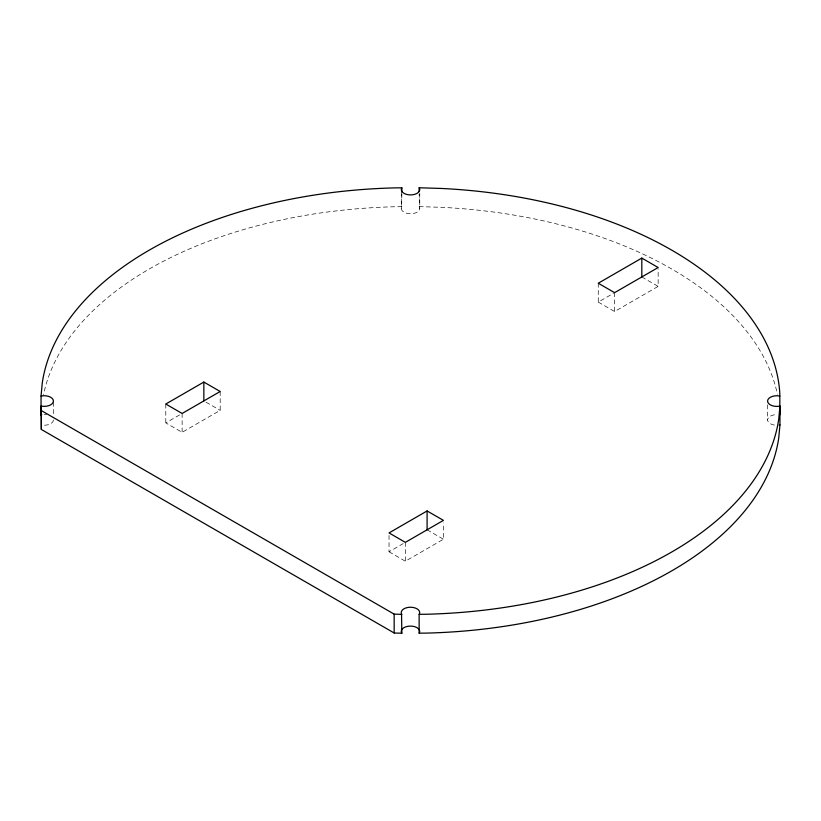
<?xml version="1.0" encoding="UTF-8"?>
<svg xmlns="http://www.w3.org/2000/svg" width="821" height="821" viewBox="0 0 821 821"><rect width="100%" height="100%" fill="white"/><g stroke="black" fill="none" stroke-linecap="round" stroke-linejoin="round"><path stroke-width="0.62" stroke-dasharray="4.11 3.08" d="M401.859 194.136L401.613 207.046A9.236 5.337 0 0 0 410.51 213.768A9.236 5.337 0 0 0 419.459 207.066L419.151 194.054M220.192 391.494L220.192 410.346L182.118 432.328L165.791 422.897L179.932 414.738M598.263 283.235L598.263 302.097L613.503 293.292M598.263 302.097L614.59 311.528L658.144 286.385L658.144 268.775M389.031 535.436L389.031 551.784L403.173 543.615M389.031 551.784L405.358 561.215L443.432 539.233L443.432 522.895M401.859 206.707L395.414 206.738A369.563 213.368 0 0 0 43.554 394.583M419.151 206.625L441.811 207.333A369.563 213.368 0 0 1 777.374 394.213M641.817 276.954L658.144 286.385M206.03 402.177L220.192 410.346M427.094 529.802L443.432 539.233M767.584 404.845L767.584 419.931M614.59 292.666L614.59 311.528M419.767 193.356L419.767 208.452M405.358 542.353L405.358 561.215M401.295 192.083L401.295 208.421M182.118 413.466L182.118 432.328M165.791 404.035L165.791 422.897M53.416 402.321L53.416 416.155M774.408 425.093A9.236 5.337 0 0 1 767.666 419.233A9.236 5.337 0 0 1 776.84 414.615M53.416 419.921A9.236 5.337 0 0 1 44.16 425.247M44.201 414.574A9.236 5.337 0 0 1 46.592 414.759"/><path stroke-width="1.23" d="M41.809 414.759L41.05 414.933L41.05 396.081L42.261 382.997A369.563 213.368 0 0 1 395.414 187.876L401.859 187.845L401.859 191.621M41.05 414.933L41.491 410.182M779.95 406.067L778.739 419.151A369.563 213.368 0 0 1 425.586 614.262L419.141 614.293L419.141 633.155L425.586 633.124A369.563 213.368 0 0 0 778.739 438.004L779.95 424.919L779.95 406.067L779.191 406.241A9.236 5.337 0 0 1 767.584 401.079A9.236 5.337 0 0 1 779.232 395.938L779.817 396.081L779.817 414.933L779.755 411.218M401.859 187.845L401.613 188.183A9.236 5.337 0 0 0 410.51 194.916A9.236 5.337 0 0 0 419.459 188.204L419.151 187.773L441.811 188.471A369.563 213.368 0 0 1 779.755 392.356L779.817 396.081M419.141 614.293L419.387 613.954A9.236 5.337 0 0 0 410.49 607.232A9.236 5.337 0 0 0 401.541 613.934L401.849 633.227L394.162 632.991L41.337 429.455L41.183 406.067L41.768 406.2A9.236 5.337 0 0 0 53.416 401.069A9.236 5.337 0 0 0 41.809 395.896L41.05 396.081M419.141 633.155L419.387 632.817A9.236 5.337 0 0 0 410.49 626.084A9.236 5.337 0 0 0 401.541 632.796L401.849 633.227M203.854 382.063L165.791 404.035L182.118 413.466L220.192 391.494L203.854 382.063L203.854 400.915M641.817 258.092L598.263 283.235L614.59 292.666L658.144 267.523L641.817 258.092L641.817 276.954M427.094 510.949L389.031 532.921L405.358 542.353L443.432 520.37L427.094 510.949L427.094 529.802M779.191 425.104L779.95 424.919M41.183 406.067L41.337 410.592L394.162 614.129L401.849 614.375M419.151 187.773L419.151 191.539M394.162 614.129L394.162 632.991M41.337 410.592L41.337 429.455"/></g></svg>
